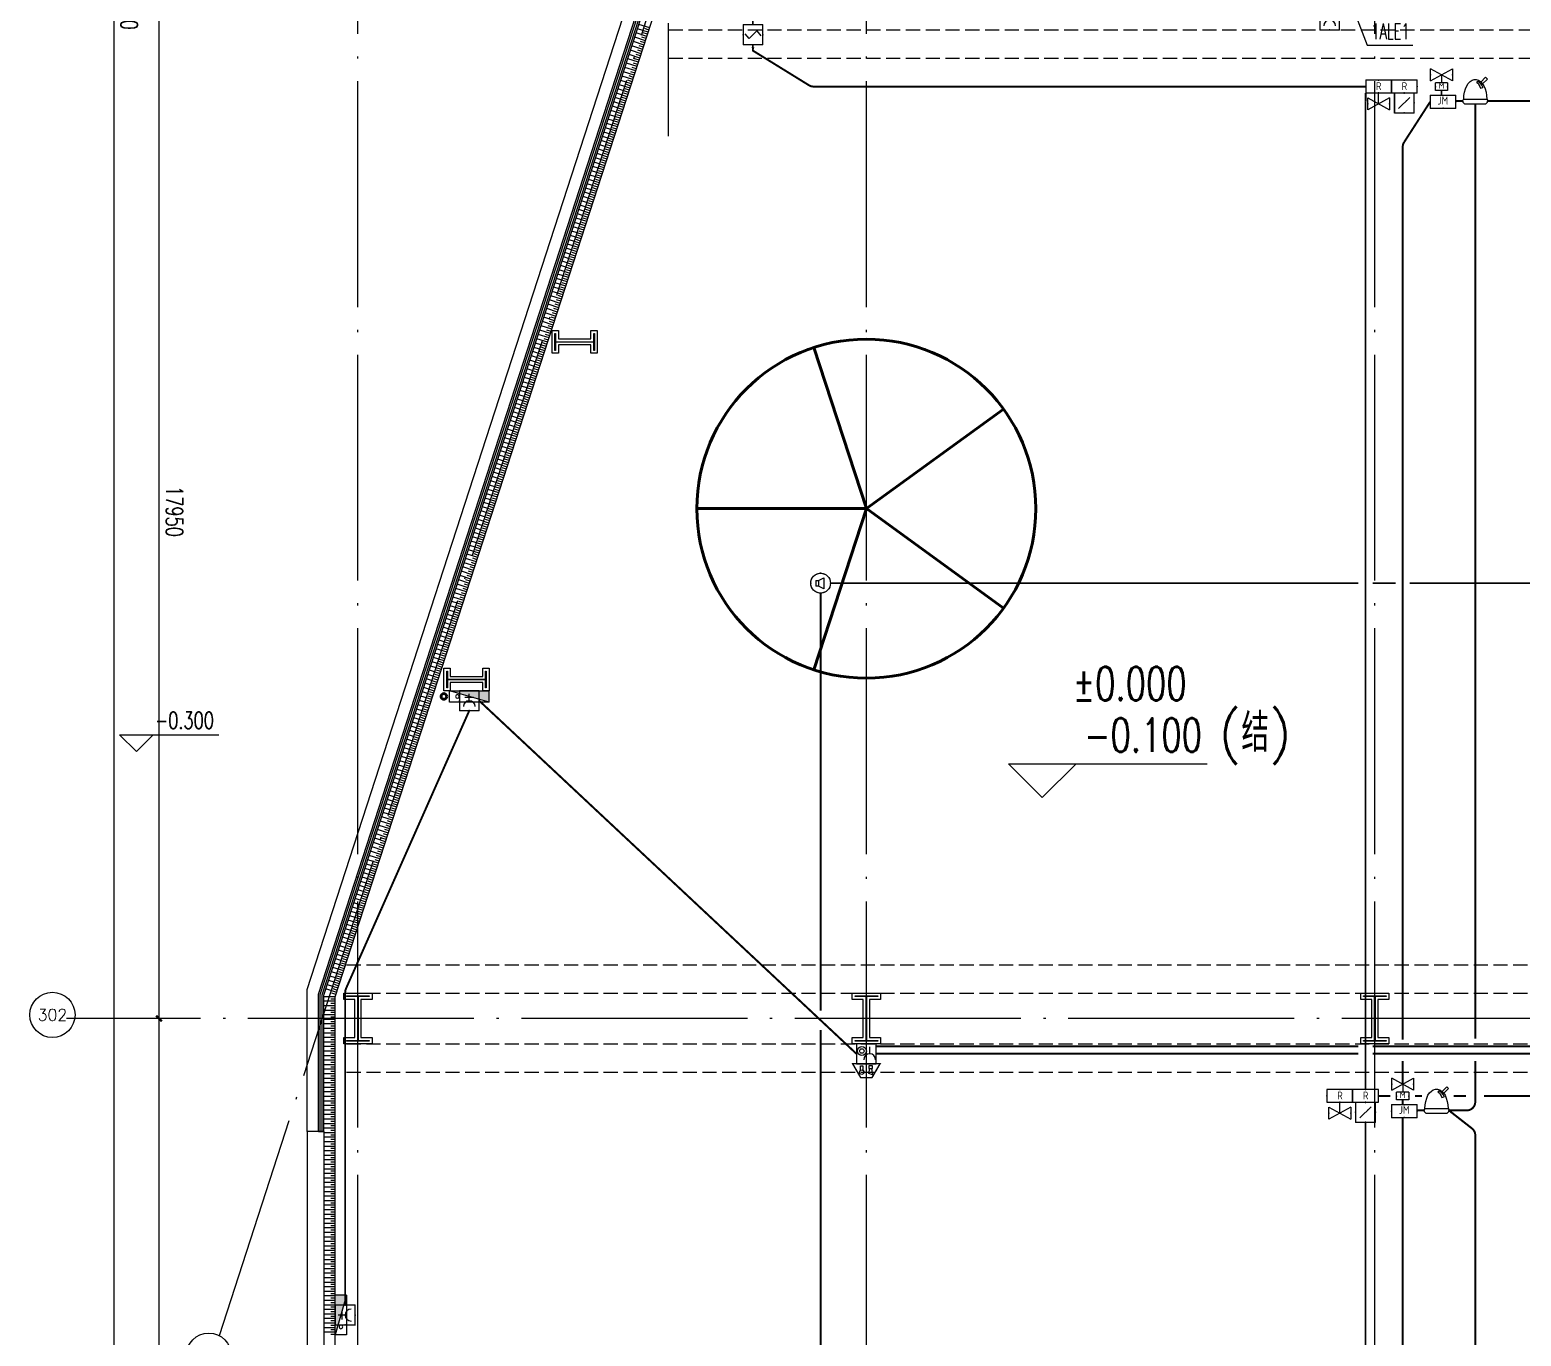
# Model space of a CAD drawing. Extents: x -1396510 to 1250330, y -1892470 to 1623980.
# Drawn here: x 629669 to 656066, y -1347547 to -1324424 of the extents above; entities that cross this region are included whole.
import ezdxf
from ezdxf.enums import TextEntityAlignment as Align

# ---------------------------------------------------------------- set-up
doc = ezdxf.new("R2010")
doc.units = 0
doc.header["$LTSCALE"] = 1000
doc.header["$MEASUREMENT"] = 0
doc.linetypes.add('DASH', pattern=[0.35, 0.25, -0.1])
doc.linetypes.add('DOTE', pattern=[2.42, 2, -0.2, 0.02, -0.2])
doc.layers.get('Defpoints').update_dxf_attribs({"color": 210})
for name, color, linetype in [('99平面图例外参$0$A-HATCH-2', 251, 'Continuous'), ('A-AXIS-D', 1, 'Continuous'), ('A-AXIS-DOTE', 14, 'DOTE'), ('A-HATCH-2', 251, 'Continuous'), ('A-LIN-V', 9, 'Continuous'), ('A-WINDOW', 140, 'Continuous'), ('AS-COLN', 6, 'Continuous'), ('AS-WALL', 40, 'Continuous'), ('DIM-箱柜', 3, 'Continuous'), ('EQUIP-动力', 3, 'Continuous'), ('EQUIP-广播', 3, 'Continuous'), ('EQUIP-消防', 3, 'Continuous'), ('SB_ZF消火栓', 10, 'Continuous'), ('SB_ZF消火栓M', 10, 'Continuous'), ('SP-KDLA消防', 2, 'Continuous'), ('WIRE-照明', 1, 'Continuous'), ('建-墙-幕', 4, 'Continuous'), ('建-标高', 3, 'Continuous')]:
    doc.layers.add(name, color=color, linetype=linetype)
doc.layers.add('A-云线2', color=3, linetype='Continuous', plot=False)
doc.layers.add('LG-ZF消防', color=1, linetype='Continuous', lineweight=60)
doc.styles.add('_TCH_AXIS', font='COMPLEX', dxfattribs={"bigfont": 'GBCBIG'})
doc.styles.add('_TEL_ATTDEF', font='GBENOR', dxfattribs={"width": 0.8, "height": 3, "bigfont": 'GBCBIG'})
doc.styles.add('_TEL_DIM', font='SIMPLEX', dxfattribs={"width": 0.8, "height": 3.5, "bigfont": 'HZTXT'})
doc.styles.add('A-DIM_T3', font='SIMPLEX', dxfattribs={"width": 0.705882, "bigfont": 'GBCBIG'})
doc.styles.add('A-STANDARD', font='SIMPLEX', dxfattribs={"bigfont": 'GBCBIG'})
doc.styles.get("Standard").update_dxf_attribs({"font": 'gbenor.shx', "bigfont": 'gbcbig.shx'})
doc.styles.add('TG_LINETYPE', font='SIMPLEX', dxfattribs={"width": 0.8, "height": 3, "bigfont": 'HZTXT'})
doc.linetypes.add('TG_B', pattern='A,1,-0.3,["B",TG_LINETYPE,S=0.1,R=0,X=-0.25,Y=-0.15],0', length=1.3)
doc.linetypes.add('TG_H', pattern='A,1,-0.3,["H",TG_LINETYPE,S=0.1,R=0,X=-0.25,Y=-0.15],0', length=1.3)
doc.linetypes.add('TG_TV', pattern='A,1,-0.6,["TV",TG_LINETYPE,S=0.1,R=0,X=-0.6,Y=-0.15],0', length=1.6)
doc.dimstyles.new('A-DIM&&100', dxfattribs={"dimtxt": 297.5, "dimasz": 100, "dimexe": 100, "dimexo": 100, "dimgap": 126.25, "dimtad": 1, "dimdec": 0, "dimzin": 0, "dimdsep": 46, "dimtxsty": 'A-DIM_T3', "dimblk": 'ARCHTICK', "dimcen": 0.09, "dimclrt": 7, "dimazin": 2, "dimtfac": 1, "dimtdec": 0, "dimtix": 1, "dimtmove": 2, "dimatfit": 3, "dimfxl": 0, "dimtolj": 1, "dimtzin": 0, "dimarcsym": 0})

# ---------------------------------------------------------------- blocks, each defined once
blk = doc.blocks.new('4324324')
at = {"layer": 'A-HATCH-2', "color": 8, "linetype": 'DASH'}
for p, q in [((-307354, 584370), (-128854, 584370)), ((-307354, 583870), (-128854, 583870)), ((-313054, 567820), (-128854, 567820)), ((-313054, 567320), (-128854, 567320)), ((-313054, 566420), (-128854, 566420)), ((-313054, 565920), (-128854, 565920))]:
    blk.add_line(p, q, dxfattribs=at)
blk = doc.blocks.new('w4324324')
at = {"layer": 'A-HATCH-2', "color": 0, "lineweight": 60}
for q in [(-1694760, 686605), (-1697614, 684532), (-1691907, 684532), (-1696524, 681178), (-1692997, 681178)]:
    blk.add_line((-1694760, 683605), q, dxfattribs=at)
blk.add_circle((-1694760, 683605), 3000, dxfattribs=at)
blk = doc.blocks.new('342343')
at = {"layer": 'A-LIN-V', "color": 8}
blk.add_blockref('w4324324', (1048710, 103556), dxfattribs=at)
blk = doc.blocks.new('w42343243')
at = {"layer": 'A-HATCH-2', "color": 8}
blk.add_lwpolyline([(-165104, 621070), (-164604, 621070), (-164604, 620958), (-164800, 620958), (-164800, 620282), (-164604, 620282), (-164604, 620170), (-165104, 620170), (-165104, 620282), (-164908, 620282), (-164908, 620958), (-165104, 620958)], close=True, dxfattribs=at)
at = {"layer": 'AS-COLN', "color": 3}
blk.add_lwpolyline([(-165054, 621020), (-164654, 621020), (-164654, 621008), (-164850, 621008), (-164850, 620232), (-164654, 620232), (-164654, 620220), (-165054, 620220), (-165054, 620232), (-164858, 620232), (-164858, 621008), (-165054, 621008)], close=True, dxfattribs=at)
blk = doc.blocks.new('nt66')
at = {"layer": 'A-HATCH-2', "color": 8}
blk.add_lwpolyline([(-195840, 766870), (-195440, 766870), (-195440, 766758), (-195586, 766758), (-195586, 766182), (-195440, 766182), (-195440, 766070), (-195840, 766070), (-195840, 766182), (-195694, 766182), (-195694, 766758), (-195840, 766758)], close=True, dxfattribs=at)
at = {"layer": 'AS-COLN'}
blk.add_lwpolyline([(-195790, 766820), (-195490, 766820), (-195490, 766808), (-195636, 766808), (-195636, 766132), (-195490, 766132), (-195490, 766120), (-195790, 766120), (-195790, 766132), (-195644, 766132), (-195644, 766808), (-195790, 766808)], close=True, dxfattribs=at)
blk = doc.blocks.new('42343')
at = {"rotation": 270}
for p in [(-1075488, 383206), (-1077402, 377230)]:
    blk.add_blockref('nt66', p, dxfattribs=at)
at = {"layer": 'A-WINDOW'}
for p in [(-148000, -53750), (-139000, -53750), (-130000, -53750)]:
    blk.add_blockref('w42343243', p, dxfattribs=at)
blk = doc.blocks.new('A$C5D961328')
at = {"layer": 'SB_ZF消火栓'}
blk.add_hatch(color=256, dxfattribs=at).paths.add_polyline_path([(0, 40), (700, 40), (700, 240)])
for p, q in [((700, 240), (0, 240)), ((0, 240), (0, 40)), ((700, 240), (0, 40)), ((0, 40), (700, 40)), ((700, 240), (700, 40))]:
    blk.add_line(p, q, dxfattribs=at)
at = {"layer": 'SB_ZF消火栓', "color": 1}
blk.add_circle((140, 140), 32.5, dxfattribs=at)
blk = doc.blocks.new('we42342343234')
at = {"layer": 'LG-ZF消防'}
blk.add_circle((-311332, 572570), 50, dxfattribs=at)
at = {"layer": 'SB_ZF消火栓M', "xscale": -1}
for p, rotation in [((-311232, 572710), 180), ((-313294, 561270), 270)]:
    blk.add_blockref('A$C5D961328', p, dxfattribs=dict(at, rotation=rotation))
blk = doc.blocks.new('_ArchTick')
at = {"color": 0, "linetype": 'ByBlock', "const_width": 0.4}
blk.add_lwpolyline([(-0.5, -0.5), (0.5, 0.5)], dxfattribs=at)
blk = doc.blocks.new('*D5824')
at = {"layer": 'A-AXIS-D', "color": 0, "lineweight": -2, "transparency": 16777216}
for p, q in [((-2835, -35900), (-3622, -35900)), ((-3522, -35900), (-3522, -53850)), ((-2835, -53850), (-3622, -53850))]:
    blk.add_line(p, q, dxfattribs=at)
at = {"layer": 'Defpoints', "color": 0, "transparency": 16777216}
for p in [(-2735, -35900), (-3522, -53850), (-2735, -53850)]:
    blk.add_point(p, dxfattribs=at)
at = {"layer": 'A-AXIS-D', "color": 0, "lineweight": -2, "transparency": 16777216, "xscale": 100, "yscale": 100, "zscale": 100}
for p, rotation in [((-3522, -35900), 90), ((-3522, -53850), 270)]:
    blk.add_blockref('_ArchTick', p, dxfattribs=dict(at, rotation=rotation))
at = {"layer": 'A-AXIS-D', "color": 7, "transparency": 16777216, "insert": (-3247, -44875), "char_height": 297.5, "attachment_point": 5, "rotation": 270, "style": 'A-DIM_T3'}
blk.add_mtext('\\A1;17950', dxfattribs=at)
blk = doc.blocks.new('*D5825')
at = {"layer": 'A-AXIS-D', "color": 0, "lineweight": -2, "transparency": 16777216}
for p, q in [((-2835, -53850), (-3622, -53850)), ((-3522, -53850), (-3522, -71800)), ((-2835, -71800), (-3622, -71800))]:
    blk.add_line(p, q, dxfattribs=at)
at = {"layer": 'Defpoints', "color": 0, "transparency": 16777216}
for p in [(-2735, -53850), (-3522, -71800), (-2735, -71800)]:
    blk.add_point(p, dxfattribs=at)
at = {"layer": 'A-AXIS-D', "color": 0, "lineweight": -2, "transparency": 16777216, "xscale": 100, "yscale": 100, "zscale": 100}
for p, rotation in [((-3522, -53850), 90), ((-3522, -71800), 270)]:
    blk.add_blockref('_ArchTick', p, dxfattribs=dict(at, rotation=rotation))
at = {"layer": 'A-AXIS-D', "color": 7, "transparency": 16777216, "insert": (-3247, -62825), "char_height": 297.5, "attachment_point": 5, "rotation": 270, "style": 'A-DIM_T3'}
blk.add_mtext('\\A1;17950', dxfattribs=at)
blk = doc.blocks.new('*D5831')
at = {"layer": 'A-AXIS-D', "color": 0, "lineweight": -2, "transparency": 16777216}
for p, q in [((-2935, 700), (-4422, 700)), ((-4322, 700), (-4322, -72500)), ((-2935, -72500), (-4422, -72500))]:
    blk.add_line(p, q, dxfattribs=at)
at = {"layer": 'Defpoints', "color": 0, "transparency": 16777216}
for p in [(-2835, 700), (-4322, -72500), (-2835, -72500)]:
    blk.add_point(p, dxfattribs=at)
at = {"layer": 'A-AXIS-D', "color": 0, "lineweight": -2, "transparency": 16777216, "xscale": 100, "yscale": 100, "zscale": 100}
for p, rotation in [((-4322, 700), 90), ((-4322, -72500), 270)]:
    blk.add_blockref('_ArchTick', p, dxfattribs=dict(at, rotation=rotation))
at = {"layer": 'A-AXIS-D', "color": 7, "transparency": 16777216, "insert": (-4047, -35900), "char_height": 297.5, "attachment_point": 5, "rotation": 270, "style": 'A-DIM_T3'}
blk.add_mtext('\\A1;73200', dxfattribs=at)
blk = doc.blocks.new('99平面图例外参$0$$LinePat$填挖边坡')
at = {"color": 0}
for p, q in [((0, 0), (0, -1500)), ((300, 0), (300, -600))]:
    blk.add_line(p, q, dxfattribs=at)
at = {"layer": 'Defpoints', "color": 0}
blk.add_point((600, 0), dxfattribs=at)
blk = doc.blocks.new('$equip$00002762')
for p, q in [((-0.5, 0), (-0.809, 0)), ((-0.5, 0.5), (-0.5, -0.5)), ((0.5, 0.5), (-0.5, 0.5)), ((-0.2, 0.2), (0.05, 0.4)), ((0, 0), (-0.2, 0.2)), ((0, 0), (0.2, -0.2)), ((0.5, -0.5), (0.5, 0.5)), ((0.809, 0), (0.5, 0)), ((-0.5, -0.5), (0.5, -0.5)), ((0.2, -0.2), (-0.05, -0.4))]:
    blk.add_line(p, q)
at = {"color": 0, "linetype": 'Continuous'}
for p, q in [((0.809, 0), (0.638, 0.041)), ((0.638, -0.039), (0.809, 0))]:
    blk.add_line(p, q, dxfattribs=at)
at = {"const_width": 0.0571}
for points in [[(-0.809, 0), (-0.5, 0)], [(-0.5, 0.5), (0.5, 0.5), (0.5, -0.5), (-0.5, -0.5), (-0.5, 0.5), (0.5, 0.5)], [(0.5, 0), (0.654, 0)]]:
    blk.add_lwpolyline(points, dxfattribs=at)
for p in [(-0.809, 0), (0, 0.5), (0.809, 0), (0, -0.5)]:
    blk.add_point(p)
blk.add_solid([(0.809, 0), (0.638, 0.041), (0.638, -0.039)])
at = {"color": 7, "flags": 1}
for tag, height, p in [('A', 0.00002, (0, 0)), ('B', 0.4, (0.755, -0.254))]:
    blk.add_attdef(tag, text='', height=height, dxfattribs=at).set_placement(p, align=Align.MIDDLE_CENTER)
blk = doc.blocks.new('$equip$00002656')
for p, q in [((-0.5, 1), (-0.5, 0)), ((0.5, 1), (-0.5, 1)), ((0.5, 0), (0.5, 1)), ((-0.5, 0), (0.5, 0)), ((-0.219, 0.331), (0.222, 0.331)), ((0, 0.5), (0, 0.15))]:
    blk.add_line(p, q)
at = {"const_width": 0.0571}
blk.add_lwpolyline([(-0.5, 1), (0.5, 1), (0.5, 0), (-0.5, 0), (-0.5, 1), (0.5, 1)], dxfattribs=at)
blk.add_arc((0, 0.8), 0.3, 180, 0)
for p in [(0, 1), (-0.5, 0.5), (0, 0), (0.5, 0.5)]:
    blk.add_point(p)
at = {"color": 7, "flags": 1}
for tag, height, p in [('A', 0.00002, (0, 0)), ('B', 0.4, (0.762, 0.292))]:
    blk.add_attdef(tag, text='', height=height, dxfattribs=at).set_placement(p, align=Align.MIDDLE_CENTER)
blk = doc.blocks.new('$equip$00002341')
for p, q in [((-0.241, 0.136), (-0.241, -0.144)), ((-0.241, 0.136), (-0.101, 0.136)), ((-0.101, 0.136), (0.167, 0.277)), ((-0.101, 0.136), (-0.101, -0.144)), ((0.167, 0.277), (0.167, -0.295)), ((-0.101, -0.144), (-0.241, -0.144)), ((0.167, -0.295), (-0.101, -0.144))]:
    blk.add_line(p, q)
at = {"const_width": 0.0571}
blk.add_lwpolyline([(-0.5, 0, -1), (0.5, 0, -1), (-0.5, 0, -1.463176)], format="xyb", dxfattribs=at)
blk.add_circle((0, 0), 0.5)
for p in [(-0.5, 0), (0, 0.5), (0.5, 0), (0, -0.5)]:
    blk.add_point(p)
at = {"color": 7, "style": '_TEL_DIM', "flags": 1}
blk.add_attdef('A', text='', height=0.00002, dxfattribs=at).set_placement((0, 0), align=Align.MIDDLE_CENTER)
blk = doc.blocks.new('$equip$00002655')
for p, q in [((-0.5, 1), (-0.5, 0)), ((0.5, 1), (-0.5, 1)), ((0.5, 0), (0.5, 1)), ((-0.5, 0), (0.5, 0)), ((-0.169, 0.5), (-0.169, 0.15))]:
    blk.add_line(p, q)
at = {"const_width": 0.0571}
blk.add_lwpolyline([(-0.5, 1), (0.5, 1), (0.5, 0), (-0.5, 0), (-0.5, 1), (0.5, 1)], dxfattribs=at)
for radius in [0.226, 0.113]:
    blk.add_circle((0.227, 0.36), radius)
blk.add_arc((-0.169, 0.8), 0.3, 180, 0)
for p in [(0, 1), (-0.5, 0.5), (0, 0), (0.5, 0.5)]:
    blk.add_point(p)
at = {"color": 7, "flags": 1}
for tag, height, p in [('A', 0.00002, (0, 0)), ('B', 0.4, (0.762, 0.292))]:
    blk.add_attdef(tag, text='', height=height, dxfattribs=at).set_placement(p, align=Align.MIDDLE_CENTER)
blk = doc.blocks.new('$equip$00002679')
for p, q in [((-0.3, 0.699), (-0.703, 0)), ((-0.703, 0), (0.703, 0)), ((-0.264, 0.249), (-0.304, 0.569)), ((-0.304, 0.569), (-0.128, 0.489)), ((-0.304, 0.249), (-0.304, 0.113)), ((-0.128, 0.249), (-0.304, 0.249)), ((-0.304, 0.113), (-0.128, 0.113)), ((0.3, 0.699), (-0.3, 0.699)), ((0.3, 0.699), (-0.3, 0.699)), ((-0.128, 0.489), (-0.168, 0.249)), ((-0.128, 0.113), (-0.128, 0.249)), ((0, 0.699), (0, 0)), ((0.174, 0.11), (0.174, 0.338)), ((0.294, 0.11), (0.174, 0.11)), ((0.294, 0.338), (0.294, 0.11)), ((0.703, 0), (0.3, 0.699))]:
    blk.add_line(p, q)
at = {"const_width": 0.0571}
for points in [[(-0.299, 0.699), (0.301, 0.699), (0.703, 0), (-0.702, 0), (-0.299, 0.699), (0.301, 0.699)], [(-0.3, 0.699), (0.3, 0.699), (0.703, 0), (-0.703, 0), (-0.3, 0.699), (0.3, 0.699)]]:
    blk.add_lwpolyline(points, dxfattribs=at)
blk.add_circle((0.234, 0.43), 0.111)
for p in [(-0.501, 0.349), (0, 0.699), (0, 0), (0.502, 0.349)]:
    blk.add_point(p)
at = {"color": 7, "flags": 1}
for tag, height, p in [('A', 0.00002, (0, 0)), ('B', 0.4, (0.961, 0.299))]:
    blk.add_attdef(tag, text='', height=height, dxfattribs=at).set_placement(p, align=Align.MIDDLE_CENTER)
blk = doc.blocks.new('$equip$00002773')
for p, q in [((0.65, 0.65), (-0.65, 0.65)), ((-0.65, 0.65), (-0.65, 0)), ((-0.65, 0), (0.65, 0)), ((0.65, 0), (0.65, 0.65))]:
    blk.add_line(p, q)
at = {"const_width": 0.04}
blk.add_lwpolyline([(-0.65, 0.65), (-0.65, 0), (0.65, 0), (0.65, 0.65), (-0.65, 0.65), (-0.65, 0)], dxfattribs=at)
for p in [(-0.65, 0.325), (0, 0.65), (0, 0), (0.65, 0.325)]:
    blk.add_point(p)
at = {"color": 7}
blk.add_attdef('$TEXT$', text='', height=0.4, dxfattribs=at).set_placement((0.006, 0.343), align=Align.MIDDLE_CENTER)
at = {"color": 7, "flags": 1}
for tag, p in [('A', (0, 0)), ('B', (0.905, 0.246))]:
    blk.add_attdef(tag, text='', height=0.4, dxfattribs=at).set_placement(p, align=Align.MIDDLE_CENTER)
blk = doc.blocks.new('$equip$00003146')
for p, q in [((-0.31, 0), (0.31, 0)), ((-0.31, -0.38), (-0.31, 0)), ((0.31, 0), (0.31, -0.38)), ((0.55, -0.49), (-0.55, -1.09)), ((-0.55, -0.49), (0.55, -1.09)), ((-0.55, -1.09), (-0.55, -0.49)), ((-0.31, -0.38), (0.31, -0.38)), ((0, -0.79), (0, -0.38)), ((0.55, -0.49), (0.55, -1.09))]:
    blk.add_line(p, q)
for p in [(0, 0), (-0.31, -0.19), (0.31, -0.19), (-0.55, -0.79), (0, -0.79), (0.55, -0.79)]:
    blk.add_point(p)
at = {"color": 7, "style": '_TEL_DIM'}
blk.add_attdef('$TEXT$', text='', height=0.3, dxfattribs=at).set_placement((0, -0.19), align=Align.MIDDLE_CENTER)
at = {"color": 7, "style": '_TEL_DIM', "flags": 1}
for tag in ['A', 'REMARK']:
    blk.add_attdef(tag, text='', height=0.00002, dxfattribs=at).set_placement((0, 0), align=Align.MIDDLE_CENTER)
blk = doc.blocks.new('A$C7E452847')
at = {"layer": 'SP-KDLA消防', "color": 0}
for p, q in [((-257, 0), (-300, -46)), ((-257, 0), (257, 0)), ((-300, -71), (-300, -46)), ((-300, -71), (-300, -95)), ((-280, -116), (-300, -95)), ((-280, -116), (280, -116)), ((-280, -116), (-276, -203)), ((-276, -203), (-261, -288)), ((-261, -288), (-238, -366)), ((238, -366), (261, -288)), ((257, 0), (300, -46)), ((261, -288), (276, -203)), ((276, -203), (280, -116)), ((280, -116), (300, -95)), ((300, -46), (300, -71)), ((300, -95), (300, -71)), ((-238, -366), (-207, -436)), ((-207, -436), (-169, -495)), ((-169, -495), (-125, -541)), ((-125, -541), (-77, -573)), ((-77, -573), (-26, -589)), ((-26, -589), (26, -589)), ((26, -589), (77, -573)), ((41, -515), (67, -493)), ((41, -515), (60, -550)), ((60, -550), (96, -526)), ((67, -493), (90, -463)), ((77, -573), (125, -541)), ((90, -463), (111, -425)), ((96, -526), (130, -491)), ((111, -425), (128, -381)), ((125, -541), (169, -495)), ((128, -381), (182, -396)), ((130, -491), (158, -448)), ((250, -646), (136, -532)), ((158, -448), (182, -396)), ((169, -495), (207, -436)), ((176, -486), (293, -603)), ((207, -436), (238, -366)), ((293, -603), (250, -646))]:
    blk.add_line(p, q, dxfattribs=at)
blk = doc.blocks.new('$equip$00002760')
for p, q in [((0.5, 0.5), (-0.5, 0.5)), ((-0.5, 0.5), (-0.5, -0.5)), ((-0.283, -0.283), (0.283, 0.283)), ((0.5, -0.5), (0.5, 0.5)), ((-0.5, -0.5), (0.5, -0.5))]:
    blk.add_line(p, q)
at = {"const_width": 0.0571}
blk.add_lwpolyline([(-0.5, 0.5), (0.5, 0.5), (0.5, -0.5), (-0.5, -0.5), (-0.5, 0.5), (0.5, 0.5)], dxfattribs=at)
for p in [(-0.5, 0), (0, 0.5), (0.5, 0), (0, -0.5)]:
    blk.add_point(p)
blk.add_solid([(0.283, 0.283), (0.075, 0.124), (0.124, 0.075)])
at = {"color": 7, "flags": 1}
for tag, height, p in [('A', 0.00002, (0, 0)), ('B', 0.4, (0.755, -0.254))]:
    blk.add_attdef(tag, text='', height=height, dxfattribs=at).set_placement(p, align=Align.MIDDLE_CENTER)
blk = doc.blocks.new('$equip$00002794')
for p, q in [((0, -0.552), (0, 0)), ((0, 0), (0.229, 0)), ((-0.55, -0.852), (-0.55, -0.252)), ((-0.55, -0.252), (0.55, -0.852)), ((0.55, -0.252), (-0.55, -0.852)), ((0.55, -0.252), (0.55, -0.852))]:
    blk.add_line(p, q)
for p in [(-0.55, -0.552), (0, -0.552), (0.55, -0.552)]:
    blk.add_point(p)
at = {"color": 7, "flags": 1}
for tag, height, p in [('A', 0.00002, (0, 0)), ('B', 0.4, (0.805, -0.606))]:
    blk.add_attdef(tag, text='', height=height, dxfattribs=at).set_placement(p, align=Align.MIDDLE_CENTER)
blk = doc.blocks.new('世赫3#厂房一层0821')
at = {"layer": 'A-AXIS-D'}
for centre in [(-5406.7, -53785.7), (-2639.2, -59818.4)]:
    blk.add_circle(centre, 400, dxfattribs=at)
at = {"layer": 'A-AXIS-DOTE', "color": 8, "ltscale": 2}
for p, q in [((0, -79980), (0, 6235)), ((9000, -79980), (9000, 5504)), ((18000, -79980), (18000, 5504)), ((190814.2, -53850), (-5155.8, -53850))]:
    blk.add_line(p, q, dxfattribs=at)
at = {"layer": 'A-AXIS-DOTE', "color": 8}
blk.add_line((5500, -38230.1), (5500, -34440.1), dxfattribs=at)
at = {"layer": 'A-AXIS-DOTE', "color": 8, "ltscale": 2}
blk.add_lwpolyline([(-2450.9, -59462.8), (19193, 7244.4)], dxfattribs=at)
at = {"layer": 'A-LIN-V'}
for p, q in [((-400, -53465.8), (13400.4, -10932.7)), ((-400, -72000.1), (-400, -53465.8))]:
    blk.add_line(p, q, dxfattribs=at)
blk.add_lwpolyline([(-900, -55850), (-900, -53336.7), (12923.4, -10777.9), (13195.4, -10866.3)], dxfattribs=at)
at = {"layer": 'AS-WALL'}
for p, q in [((-900, -55850), (-900, -72500.1)), ((-600, -55850), (-900, -55850)), ((-600, -55850), (-600, -72200.1))]:
    blk.add_line(p, q, dxfattribs=at)
at = {"layer": '建-墙-幕'}
for p, q in [((-700, -53418.4), (4989.1, -35884.6)), ((-666.7, -53423.6), (5020.8, -35894.9)), ((-633.3, -53428.9), (5052.5, -35905.1)), ((-600, -53434.2), (5084.2, -35915.4)), ((-700, -55850), (-700, -53418.4)), ((-666.7, -55850), (-666.7, -53423.6)), ((-633.3, -55850), (-633.3, -53428.9)), ((-600, -55850), (-600, -53434.2)), ((-700, -55850), (-600, -55850))]:
    blk.add_line(p, q, dxfattribs=at)
at = {"layer": '建-标高', "color": 8}
for p, q in [((-3921.4, -49126.9), (-4221.4, -48826.9)), ((-4221.4, -48826.9), (-2461.4, -48826.9)), ((-3921.4, -49126.9), (-3621.4, -48826.9)), ((12113.6, -49940), (11513.6, -49340)), ((11513.6, -49340), (15033.6, -49340)), ((12113.6, -49940), (12713.6, -49340))]:
    blk.add_line(p, q, dxfattribs=at)
at = {"layer": '99平面图例外参$0$A-HATCH-2', "color": 203, "yscale": 0.1333333333333333, "zscale": 0.1333333333333333}
for p, xscale, rotation in [((5115.2, -36467.8), 0.1335601097542633, 252.0237134181383), ((5139.9, -36391.6), 0.1335601097542633, 252.0237134181383), ((5164.7, -36315.4), 0.1335601097542633, 252.0237134181383), ((5041, -36696.5), 0.1335601097542633, 252.0237134181383), ((5065.7, -36620.3), 0.1335601097542633, 252.0237134181383), ((5090.5, -36544.1), 0.1335601097542633, 252.0237134181383), ((4942.1, -37001.4), 0.1335601097542633, 252.0237134181383), ((4966.8, -36925.2), 0.1335601097542633, 252.0237134181383), ((4991.5, -36848.9), 0.1335601097542633, 252.0237134181383), ((5016.3, -36772.7), 0.1335601097542633, 252.0237134181383), ((4867.9, -37230.1), 0.1335601097542633, 252.0237134181383), ((4892.6, -37153.8), 0.1335601097542633, 252.0237134181383), ((4917.4, -37077.6), 0.1335601097542633, 252.0237134181383), ((4769, -37535), 0.1335601097542633, 252.0237134181383), ((4793.7, -37458.7), 0.1335601097542633, 252.0237134181383), ((4818.4, -37382.5), 0.1335601097542633, 252.0237134181383), ((4843.2, -37306.3), 0.1335601097542633, 252.0237134181383), ((4694.8, -37763.6), 0.1335601097542633, 252.0237134181383), ((4719.5, -37687.4), 0.1335601097542633, 252.0237134181383), ((4744.2, -37611.2), 0.1335601097542633, 252.0237134181383), ((4595.8, -38068.5), 0.1335601097542633, 252.0237134181383), ((4620.6, -37992.3), 0.1335601097542633, 252.0237134181383), ((4645.3, -37916.1), 0.1335601097542633, 252.0237134181383), ((4670, -37839.9), 0.1335601097542633, 252.0237134181383), ((4521.6, -38297.2), 0.1335601097542633, 252.0237134181383), ((4546.4, -38221), 0.1335601097542633, 252.0237134181383), ((4571.1, -38144.8), 0.1335601097542633, 252.0237134181383), ((4447.4, -38525.9), 0.1335601097542633, 252.0237134181383), ((4472.2, -38449.7), 0.1335601097542633, 252.0237134181383), ((4496.9, -38373.4), 0.1335601097542633, 252.0237134181383), ((4348.5, -38830.8), 0.1335601097542633, 252.0237134181383), ((4373.2, -38754.6), 0.1335601097542633, 252.0237134181383), ((4398, -38678.3), 0.1335601097542633, 252.0237134181383), ((4422.7, -38602.1), 0.1335601097542633, 252.0237134181383), ((4274.3, -39059.4), 0.1335601097542633, 252.0237134181383), ((4299.1, -38983.2), 0.1335601097542633, 252.0237134181383), ((4323.8, -38907), 0.1335601097542633, 252.0237134181383), ((4175.4, -39364.3), 0.1335601097542633, 252.0237134181383), ((4200.1, -39288.1), 0.1335601097542633, 252.0237134181383), ((4224.9, -39211.9), 0.1335601097542633, 252.0237134181383), ((4249.6, -39135.7), 0.1335601097542633, 252.0237134181383), ((4101.2, -39593), 0.1335601097542633, 252.0237134181383), ((4125.9, -39516.8), 0.1335601097542633, 252.0237134181383), ((4150.7, -39440.6), 0.1335601097542633, 252.0237134181383), ((4002.3, -39897.9), 0.1335601097542633, 252.0237134181383), ((4027, -39821.7), 0.1335601097542633, 252.0237134181383), ((4051.7, -39745.5), 0.1335601097542633, 252.0237134181383), ((4076.5, -39669.2), 0.1335601097542633, 252.0237134181383), ((3928.1, -40126.6), 0.1335601097542633, 252.0237134181383), ((3952.8, -40050.4), 0.1335601097542633, 252.0237134181383), ((3977.5, -39974.1), 0.1335601097542633, 252.0237134181383), ((3829.1, -40431.5), 0.1335601097542633, 252.0237134181383), ((3853.9, -40355.3), 0.1335601097542633, 252.0237134181383), ((3878.6, -40279), 0.1335601097542633, 252.0237134181383), ((3903.3, -40202.8), 0.1335601097542633, 252.0237134181383), ((3755, -40660.2), 0.1335601097542633, 252.0237134181383), ((3779.7, -40583.9), 0.1335601097542633, 252.0237134181383), ((3804.4, -40507.7), 0.1335601097542633, 252.0237134181383), ((3656, -40965.1), 0.1335601097542633, 252.0237134181383), ((3680.8, -40888.8), 0.1335601097542633, 252.0237134181383), ((3705.5, -40812.6), 0.1335601097542633, 252.0237134181383), ((3730.2, -40736.4), 0.1335601097542633, 252.0237134181383), ((3581.8, -41193.7), 0.1335601097542633, 252.0237134181383), ((3606.6, -41117.5), 0.1335601097542633, 252.0237134181383), ((3631.3, -41041.3), 0.1335601097542633, 252.0237134181383), ((3482.9, -41498.6), 0.1335601097542633, 252.0237134181383), ((3507.6, -41422.4), 0.1335601097542633, 252.0237134181383), ((3532.4, -41346.2), 0.1335601097542633, 252.0237134181383), ((3557.1, -41270), 0.1335601097542633, 252.0237134181383), ((3408.7, -41727.3), 0.1335601097542633, 252.0237134181383), ((3433.4, -41651.1), 0.1335601097542633, 252.0237134181383), ((3458.2, -41574.8), 0.1335601097542633, 252.0237134181383), ((3309.8, -42032.2), 0.1335601097542633, 252.0237134181383), ((3334.5, -41956), 0.1335601097542633, 252.0237134181383), ((3359.2, -41879.7), 0.1335601097542633, 252.0237134181383), ((3384, -41803.5), 0.1335601097542633, 252.0237134181383), ((3235.6, -42260.9), 0.1335601097542633, 252.0237134181383), ((3260.3, -42184.6), 0.1335601097542633, 252.0237134181383), ((3285, -42108.4), 0.1335601097542633, 252.0237134181383), ((3161.4, -42489.5), 0.1335601097542633, 252.0237134181383), ((3186.1, -42413.3), 0.1335601097542633, 252.0237134181383), ((3210.9, -42337.1), 0.1335601097542633, 252.0237134181383), ((3062.5, -42794.4), 0.1335601097542633, 252.0237134181383), ((3087.2, -42718.2), 0.1335601097542633, 252.0237134181383), ((3111.9, -42642), 0.1335601097542633, 252.0237134181383), ((3136.7, -42565.8), 0.1335601097542633, 252.0237134181383), ((2988.3, -43023.1), 0.1335601097542633, 252.0237134181383), ((3013, -42946.9), 0.1335601097542633, 252.0237134181383), ((3037.7, -42870.7), 0.1335601097542633, 252.0237134181383), ((2889.3, -43328), 0.1335601097542633, 252.0237134181383), ((2914.1, -43251.8), 0.1335601097542633, 252.0237134181383), ((2938.8, -43175.6), 0.1335601097542633, 252.0237134181383), ((2963.5, -43099.3), 0.1335601097542633, 252.0237134181383), ((2815.1, -43556.7), 0.1335601097542633, 252.0237134181383), ((2839.9, -43480.5), 0.1335601097542633, 252.0237134181383), ((2864.6, -43404.2), 0.1335601097542633, 252.0237134181383), ((2716.2, -43861.6), 0.1335601097542633, 252.0237134181383), ((2740.9, -43785.3), 0.1335601097542633, 252.0237134181383), ((2765.7, -43709.1), 0.1335601097542633, 252.0237134181383), ((2790.4, -43632.9), 0.1335601097542633, 252.0237134181383), ((2642, -44090.2), 0.1335601097542633, 252.0237134181383), ((2666.8, -44014), 0.1335601097542633, 252.0237134181383), ((2691.5, -43937.8), 0.1335601097542633, 252.0237134181383), ((2543.1, -44395.1), 0.1335601097542633, 252.0237134181383), ((2567.8, -44318.9), 0.1335601097542633, 252.0237134181383), ((2592.6, -44242.7), 0.1335601097542633, 252.0237134181383), ((2617.3, -44166.5), 0.1335601097542633, 252.0237134181383), ((2468.9, -44623.8), 0.1335601097542633, 252.0237134181383), ((2493.6, -44547.6), 0.1335601097542633, 252.0237134181383), ((2518.4, -44471.4), 0.1335601097542633, 252.0237134181383), ((2370, -44928.7), 0.1335601097542633, 252.0237134181383), ((2394.7, -44852.5), 0.1335601097542633, 252.0237134181383), ((2419.4, -44776.3), 0.1335601097542633, 252.0237134181383), ((2444.2, -44700), 0.1335601097542633, 252.0237134181383), ((2295.8, -45157.4), 0.1335601097542633, 252.0237134181383), ((2320.5, -45081.2), 0.1335601097542633, 252.0237134181383), ((2345.2, -45004.9), 0.1335601097542633, 252.0237134181383), ((2196.8, -45462.3), 0.1335601097542633, 252.0237134181383), ((2221.6, -45386.1), 0.1335601097542633, 252.0237134181383), ((2246.3, -45309.8), 0.1335601097542633, 252.0237134181383), ((2271, -45233.6), 0.1335601097542633, 252.0237134181383), ((2122.6, -45691), 0.1335601097542633, 252.0237134181383), ((2147.4, -45614.7), 0.1335601097542633, 252.0237134181383), ((2172.1, -45538.5), 0.1335601097542633, 252.0237134181383), ((2048.5, -45919.6), 0.1335601097542633, 252.0237134181383), ((2073.2, -45843.4), 0.1335601097542633, 252.0237134181383), ((2097.9, -45767.2), 0.1335601097542633, 252.0237134181383), ((1949.5, -46224.5), 0.1335601097542633, 252.0237134181383), ((1974.3, -46148.3), 0.1335601097542633, 252.0237134181383), ((1999, -46072.1), 0.1335601097542633, 252.0237134181383), ((2023.7, -45995.8), 0.1335601097542633, 252.0237134181383), ((1875.3, -46453.2), 0.1335601097542633, 252.0237134181383), ((1900.1, -46377), 0.1335601097542633, 252.0237134181383), ((1924.8, -46300.7), 0.1335601097542633, 252.0237134181383), ((1776.4, -46758.1), 0.1335601097542633, 252.0237134181383), ((1801.1, -46681.9), 0.1335601097542633, 252.0237134181383), ((1825.9, -46605.6), 0.1335601097542633, 252.0237134181383), ((1850.6, -46529.4), 0.1335601097542633, 252.0237134181383), ((1702.2, -46986.8), 0.1335601097542633, 252.0237134181383), ((1726.9, -46910.5), 0.1335601097542633, 252.0237134181383), ((1751.7, -46834.3), 0.1335601097542633, 252.0237134181383), ((1603.3, -47291.7), 0.1335601097542633, 252.0237134181383), ((1628, -47215.4), 0.1335601097542633, 252.0237134181383), ((1652.7, -47139.2), 0.1335601097542633, 252.0237134181383), ((1677.5, -47063), 0.1335601097542633, 252.0237134181383), ((1529.1, -47520.3), 0.1335601097542633, 252.0237134181383), ((1553.8, -47444.1), 0.1335601097542633, 252.0237134181383), ((1578.5, -47367.9), 0.1335601097542633, 252.0237134181383), ((1430.2, -47825.2), 0.1335601097542633, 252.0237134181383), ((1454.9, -47749), 0.1335601097542633, 252.0237134181383), ((1479.6, -47672.8), 0.1335601097542633, 252.0237134181383), ((1504.4, -47596.6), 0.1335601097542633, 252.0237134181383), ((1356, -48053.9), 0.1335601097542633, 252.0237134181383), ((1380.7, -47977.7), 0.1335601097542633, 252.0237134181383), ((1405.4, -47901.5), 0.1335601097542633, 252.0237134181383), ((1257, -48358.8), 0.1335601097542633, 252.0237134181383), ((1281.8, -48282.6), 0.1335601097542633, 252.0237134181383), ((1306.5, -48206.3), 0.1335601097542633, 252.0237134181383), ((1331.2, -48130.1), 0.1335601097542633, 252.0237134181383), ((1182.8, -48587.5), 0.1335601097542633, 252.0237134181383), ((1207.6, -48511.2), 0.1335601097542633, 252.0237134181383), ((1232.3, -48435), 0.1335601097542633, 252.0237134181383), ((1083.9, -48892.4), 0.1335601097542633, 252.0237134181383), ((1108.6, -48816.1), 0.1335601097542633, 252.0237134181383), ((1133.4, -48739.9), 0.1335601097542633, 252.0237134181383), ((1158.1, -48663.7), 0.1335601097542633, 252.0237134181383), ((1009.7, -49121), 0.1335601097542633, 252.0237134181383), ((1034.4, -49044.8), 0.1335601097542633, 252.0237134181383), ((1059.2, -48968.6), 0.1335601097542633, 252.0237134181383), ((935.5, -49349.7), 0.1335601097542633, 252.0237134181383), ((960.3, -49273.5), 0.1335601097542633, 252.0237134181383), ((985, -49197.3), 0.1335601097542633, 252.0237134181383), ((836.6, -49654.6), 0.1335601097542633, 252.0237134181383), ((861.3, -49578.4), 0.1335601097542633, 252.0237134181383), ((886.1, -49502.2), 0.1335601097542633, 252.0237134181383), ((910.8, -49425.9), 0.1335601097542633, 252.0237134181383), ((762.4, -49883.3), 0.1335601097542633, 252.0237134181383), ((787.1, -49807.1), 0.1335601097542633, 252.0237134181383), ((811.9, -49730.8), 0.1335601097542633, 252.0237134181383), ((663.5, -50188.2), 0.1335601097542633, 252.0237134181383), ((688.2, -50112), 0.1335601097542633, 252.0237134181383), ((712.9, -50035.7), 0.1335601097542633, 252.0237134181383), ((737.7, -49959.5), 0.1335601097542633, 252.0237134181383), ((589.3, -50416.9), 0.1335601097542633, 252.0237134181383), ((614, -50340.6), 0.1335601097542633, 252.0237134181383), ((638.7, -50264.4), 0.1335601097542633, 252.0237134181383), ((490.3, -50721.7), 0.1335601097542633, 252.0237134181383), ((515.1, -50645.5), 0.1335601097542633, 252.0237134181383), ((539.8, -50569.3), 0.1335601097542633, 252.0237134181383), ((564.5, -50493.1), 0.1335601097542633, 252.0237134181383), ((416.2, -50950.4), 0.1335601097542633, 252.0237134181383), ((440.9, -50874.2), 0.1335601097542633, 252.0237134181383), ((465.6, -50798), 0.1335601097542633, 252.0237134181383), ((317.2, -51255.3), 0.1335601097542633, 252.0237134181383), ((342, -51179.1), 0.1335601097542633, 252.0237134181383), ((366.7, -51102.9), 0.1335601097542633, 252.0237134181383), ((391.4, -51026.6), 0.1335601097542633, 252.0237134181383), ((243, -51484), 0.1335601097542633, 252.0237134181383), ((267.8, -51407.8), 0.1335601097542633, 252.0237134181383), ((292.5, -51331.5), 0.1335601097542633, 252.0237134181383), ((144.1, -51788.9), 0.1335601097542633, 252.0237134181383), ((168.8, -51712.7), 0.1335601097542633, 252.0237134181383), ((193.6, -51636.4), 0.1335601097542633, 252.0237134181383), ((218.3, -51560.2), 0.1335601097542633, 252.0237134181383), ((69.9, -52017.6), 0.1335601097542633, 252.0237134181383), ((94.6, -51941.3), 0.1335601097542633, 252.0237134181383), ((119.4, -51865.1), 0.1335601097542633, 252.0237134181383), ((-29, -52322.5), 0.1335601097542633, 252.0237134181383), ((-4.3, -52246.2), 0.1335601097542633, 252.0237134181383), ((20.4, -52170), 0.1335601097542633, 252.0237134181383), ((45.2, -52093.8), 0.1335601097542633, 252.0237134181383), ((-103.2, -52551.1), 0.1335601097542633, 252.0237134181383), ((-78.5, -52474.9), 0.1335601097542633, 252.0237134181383), ((-53.8, -52398.7), 0.1335601097542633, 252.0237134181383), ((-177.4, -52779.8), 0.1335601097542633, 252.0237134181383), ((-152.7, -52703.6), 0.1335601097542633, 252.0237134181383), ((-127.9, -52627.4), 0.1335601097542633, 252.0237134181383), ((-276.3, -53084.7), 0.1335601097542633, 252.0237134181383), ((-251.6, -53008.5), 0.1335601097542633, 252.0237134181383), ((-226.9, -52932.2), 0.1335601097542633, 252.0237134181383), ((-202.1, -52856), 0.1335601097542633, 252.0237134181383), ((-350.5, -53313.4), 0.1335601097542633, 252.0237134181383), ((-325.8, -53237.1), 0.1335601097542633, 252.0237134181383), ((-301.1, -53160.9), 0.1335601097542633, 252.0237134181383), ((-400, -53465.8), 0.1337246376890766, 270.0000000008202), ((-400, -53546.1), 0.1337246376890766, 270.0000000008202), ((-375.3, -53389.6), 0.1335601097542633, 252.0237134181383), ((-400, -53626.3), 0.1337246376890766, 270.0000000008202), ((-400, -53706.5), 0.1337246376890766, 270.0000000008202), ((-400, -53786.8), 0.1337246376890766, 270.0000000008202), ((-400, -53867), 0.1337246376890766, 270.0000000008202), ((-400, -53947.2), 0.1337246376890766, 270.0000000008202), ((-400, -54027.5), 0.1337246376890766, 270.0000000008202), ((-400, -54107.7), 0.1337246376890766, 270.0000000008202), ((-400, -54187.9), 0.1337246376890766, 270.0000000008202), ((-400, -54268.2), 0.1337246376890766, 270.0000000008202), ((-400, -54348.4), 0.1337246376890766, 270.0000000008202), ((-400, -54428.6), 0.1337246376890766, 270.0000000008202), ((-400, -54508.9), 0.1337246376890766, 270.0000000008202), ((-400, -54589.1), 0.1337246376890766, 270.0000000008202), ((-400, -54669.3), 0.1337246376890766, 270.0000000008202), ((-400, -54749.6), 0.1337246376890766, 270.0000000008202), ((-400, -54829.8), 0.1337246376890766, 270.0000000008202), ((-400, -54910), 0.1337246376890766, 270.0000000008202), ((-400, -54990.3), 0.1337246376890766, 270.0000000008202), ((-400, -55070.5), 0.1337246376890766, 270.0000000008202), ((-400, -55150.7), 0.1337246376890766, 270.0000000008202), ((-400, -55231), 0.1337246376890766, 270.0000000008202), ((-400, -55311.2), 0.1337246376890766, 270.0000000008202), ((-400, -55391.5), 0.1337246376890766, 270.0000000008202), ((-400, -55471.7), 0.1337246376890766, 270.0000000008202), ((-400, -55551.9), 0.1337246376890766, 270.0000000008202), ((-400, -55632.2), 0.1337246376890766, 270.0000000008202), ((-400, -55712.4), 0.1337246376890766, 270.0000000008202), ((-400, -55792.6), 0.1337246376890766, 270.0000000008202), ((-400, -55872.9), 0.1337246376890766, 270.0000000008202), ((-400, -55953.1), 0.1337246376890766, 270.0000000008202), ((-400, -56033.3), 0.1337246376890766, 270.0000000008202), ((-400, -56113.6), 0.1337246376890766, 270.0000000008202), ((-400, -56193.8), 0.1337246376890766, 270.0000000008202), ((-400, -56274), 0.1337246376890766, 270.0000000008202), ((-400, -56354.3), 0.1337246376890766, 270.0000000008202), ((-400, -56434.5), 0.1337246376890766, 270.0000000008202), ((-400, -56514.7), 0.1337246376890766, 270.0000000008202), ((-400, -56595), 0.1337246376890766, 270.0000000008202), ((-400, -56675.2), 0.1337246376890766, 270.0000000008202), ((-400, -56755.4), 0.1337246376890766, 270.0000000008202), ((-400, -56835.7), 0.1337246376890766, 270.0000000008202), ((-400, -56915.9), 0.1337246376890766, 270.0000000008202), ((-400, -56996.1), 0.1337246376890766, 270.0000000008202), ((-400, -57076.4), 0.1337246376890766, 270.0000000008202), ((-400, -57156.6), 0.1337246376890766, 270.0000000008202), ((-400, -57236.9), 0.1337246376890766, 270.0000000008202), ((-400, -57317.1), 0.1337246376890766, 270.0000000008202), ((-400, -57397.3), 0.1337246376890766, 270.0000000008202), ((-400, -57477.6), 0.1337246376890766, 270.0000000008202), ((-400, -57557.8), 0.1337246376890766, 270.0000000008202), ((-400, -57638), 0.1337246376890766, 270.0000000008202), ((-400, -57718.3), 0.1337246376890766, 270.0000000008202), ((-400, -57798.5), 0.1337246376890766, 270.0000000008202), ((-400, -57878.7), 0.1337246376890766, 270.0000000008202), ((-400, -57959), 0.1337246376890766, 270.0000000008202), ((-400, -58039.2), 0.1337246376890766, 270.0000000008202), ((-400, -58119.4), 0.1337246376890766, 270.0000000008202), ((-400, -58199.7), 0.1337246376890766, 270.0000000008202), ((-400, -58279.9), 0.1337246376890766, 270.0000000008202), ((-400, -58360.1), 0.1337246376890766, 270.0000000008202), ((-400, -58440.4), 0.1337246376890766, 270.0000000008202), ((-400, -58520.6), 0.1337246376890766, 270.0000000008202), ((-400, -58600.8), 0.1337246376890766, 270.0000000008202), ((-400, -58681.1), 0.1337246376890766, 270.0000000008202), ((-400, -58761.3), 0.1337246376890766, 270.0000000008202), ((-400, -58841.5), 0.1337246376890766, 270.0000000008202), ((-400, -58921.8), 0.1337246376890766, 270.0000000008202), ((-400, -59002), 0.1337246376890766, 270.0000000008202), ((-400, -59082.3), 0.1337246376890766, 270.0000000008202), ((-400, -59162.5), 0.1337246376890766, 270.0000000008202), ((-400, -59242.7), 0.1337246376890766, 270.0000000008202), ((-400, -59323), 0.1337246376890766, 270.0000000008202), ((-400, -59403.2), 0.1337246376890766, 270.0000000008202)]:
    blk.add_blockref('99平面图例外参$0$$LinePat$填挖边坡', p, dxfattribs=dict(at, xscale=xscale, rotation=rotation))
at = {"layer": 'A-LIN-V', "color": 8, "rotation": 90}
blk.add_blockref('342343', (796160.7, 601225), dxfattribs=at)
at = {"layer": 'A-WINDOW'}
for name in ['42343', '4324324']:
    blk.add_blockref(name, (312854.2, -620720), dxfattribs=at)
at = {"layer": 'SB_ZF消火栓'}
blk.add_blockref('we42342343234', (312854.2, -620720), dxfattribs=at)
at = {"layer": 'A-AXIS-D', "color": 7, "style": '_TCH_AXIS'}
blk.add_text('302', height=206.28, dxfattribs=at).set_placement((-5667, -53888.9), (-5146.4, -53888.9), align=Align.FIT)
at = {"layer": '建-标高', "color": 7, "style": 'A-STANDARD', "width": 0.705882}
for s, height, p in [('%%P0.000', 595, (12653.6, -48220)), ('-0.300', 297.5, (-3591.4, -48721.9)), ('-0.100', 595, (12853.6, -49130))]:
    blk.add_text(s, height=height, dxfattribs=at).set_placement(p)
at = {"layer": '建-标高', "color": 7, "style": 'A-STANDARD'}
blk.add_text('(结)', height=675.18, dxfattribs=at).set_placement((15233.6, -49130))
at = {"layer": 'A-AXIS-D'}
for base, p1, p2, picture, middle in [((-4321.6, -72500.1), (-2835.2, 700), (-2835.2, -72500.1), '*D5831', (-4046.6, -35900)), ((-3521.6, -53850), (-2735.2, -35900), (-2735.2, -53850), '*D5824', (-3246.6, -44875)), ((-3521.6, -71800), (-2735.2, -53850), (-2735.2, -71800), '*D5825', (-3246.6, -62825))]:
    dim = blk.add_linear_dim(base=base, p1=p1, p2=p2, angle=270, dimstyle='A-DIM&&100', dxfattribs=at)
    dim.commit()
    dim.dimension.update_dxf_attribs({"geometry": picture, "text_midpoint": middle, "dimtype": 161, "text_rotation": 270})

msp = doc.modelspace()

# ---------------------------------------------------------------- linework, layer by layer
at = {"layer": 'DIM-箱柜'}
for p, q in [((653025, -1323874), (653340.8, -1324695.3)), ((653340.8, -1324695.3), (654150.8, -1324695.3))]:
    msp.add_line(p, q, dxfattribs=at)
at = {"layer": 'WIRE-照明', "linetype": 'Continuous', "const_width": 35}
for points in [[(642468.9, -1324793.2), (643460.3, -1325405.6)], [(643539.1, -1325428), (653314.3, -1325428)], [(653311, -1325692.4), (653314.3, -1325541.7)], [(654655.8, -1325497.2), (654655.8, -1325584.3)], [(653310.9, -1343180.4), (653310.9, -1325694.2)], [(653993.9, -1326413.4), (654455.3, -1325698.1)], [(654910.3, -1325684.4), (655034.3, -1325684.4)], [(653970, -1342298), (653970, -1326494.7)], [(635263.7, -1341398.9), (637447.8, -1336474)], [(637622.8, -1336299), (644300.8, -1342549)], [(635250.8, -1346999), (635250.8, -1341459.7)], [(644650.8, -1342549), (653185.9, -1342549)], [(653435.9, -1342549), (666300.8, -1342549)], [(653970, -1343086.9), (653970, -1342674)], [(653538.4, -1343294.2), (653749.6, -1343294.2)], [(653970, -1343363.4), (653970, -1343450.5)], [(654188.6, -1343294.2), (654312, -1343294.2)], [(654869.5, -1343294.2), (655089.8, -1343294.2)], [(655405.9, -1343294.2), (660385.8, -1343294.2)], [(654224.5, -1343550.7), (654348.5, -1343550.7)], [(653310.9, -1343759.2), (653310.9, -1357977.4)], [(653970, -1357883.9), (653970, -1343678)]]:
    msp.add_lwpolyline(points, dxfattribs=at)
for points in [[(643460.3, -1325405.6, 0.1392331), (643539.1, -1325428)], [(653311, -1325692.4, 0.0031258), (653310.9, -1325694.2)], [(653993.9, -1326413.4, 0.1442035), (653970, -1326494.7)], [(635263.7, -1341398.9, 0.1047358), (635250.8, -1341459.7)], [(655253.3, -1343988.6, 0.2308229), (655195.7, -1343870.5)]]:
    msp.add_lwpolyline(points, format="xyb", dxfattribs=at)
at = {"layer": 'WIRE-照明', "color": 1, "linetype": 'TG_TV', "ltscale": 0.7, "const_width": 35}
for points in [[(655253.3, -1342281.8), (655253.3, -1325736.1)], [(660465, -1325684.4), (655472.3, -1325684.4)], [(655253.3, -1343400.7), (655253.3, -1342674)], [(654786.5, -1343550.7), (655103.3, -1343550.7)], [(654786.5, -1343550.7), (655195.7, -1343870.5)], [(655253.3, -1358197.6), (655253.3, -1343988.6)]]:
    msp.add_lwpolyline(points, dxfattribs=at)
at = {"layer": 'WIRE-照明', "color": 2, "linetype": 'TG_B', "ltscale": 0.7, "const_width": 35}
for points in [[(643841.3, -1334218.4), (653185.9, -1334218.4)], [(653435.9, -1334218.4), (653845, -1334218.4)], [(654095, -1334218.4), (660415, -1334218.4)], [(643666.3, -1341783.9), (643666.3, -1334393.4)], [(643666.3, -1349392.7), (643666.3, -1342126.3)]]:
    msp.add_lwpolyline(points, dxfattribs=at)
at = {"layer": 'WIRE-照明', "color": 6, "linetype": 'TG_H', "ltscale": 0.7, "const_width": 35}
for points in [[(644650.8, -1342416.2), (653185.9, -1342416.2)], [(653435.9, -1342416.2), (666300.8, -1342416.2)]]:
    msp.add_lwpolyline(points, dxfattribs=at)
at = {"layer": 'WIRE-照明', "color": 1, "linetype": 'TG_TV', "ltscale": 0.7, "const_width": 35}
msp.add_lwpolyline([(655103.3, -1343550.7, 0.4142136), (655253.3, -1343400.7)], format="xyb", dxfattribs=at)

# ---------------------------------------------------------------- block references
at = {"layer": 'A-云线2'}
msp.add_blockref('世赫3#厂房一层0821', (635475.8, -1288074), dxfattribs=at)
at = {"layer": 'EQUIP-动力'}
ref = msp.add_blockref('$equip$00003146', (654655.8, -1325497.2), dxfattribs=dict(at, xscale=349.9999999999999, yscale=349.9999999999999, zscale=349.9999999999999, rotation=179.999999793739))
ref.add_attrib('$TEXT$', 'M', dxfattribs={"layer": '0', "color": 7, "height": 105, "rotation": 0.00003, "style": '_TEL_ATTDEF'}).set_placement((654655.8, -1325413.2), align=Align.MIDDLE_CENTER)
ref = msp.add_blockref('$equip$00003146', (653970, -1343363.4), dxfattribs=dict(at, xscale=349.9999999999999, yscale=349.9999999999999, zscale=349.9999999999999, rotation=179.999999793739))
ref.add_attrib('$TEXT$', 'M', dxfattribs={"layer": '0', "color": 7, "height": 105, "rotation": 0.00003, "style": '_TEL_ATTDEF'}).set_placement((653970, -1343279.4), align=Align.MIDDLE_CENTER)
at = {"layer": 'EQUIP-广播', "xscale": 350, "yscale": 350, "zscale": 350}
msp.add_blockref('$equip$00002341', (643666.3, -1334218.4), dxfattribs=at)
at = {"layer": 'EQUIP-消防', "xscale": 350, "yscale": 350, "zscale": 350}
for name, p, rotation in [('$equip$00002656', (652675.8, -1324074), 180), ('$equip$00002762', (642468.9, -1324510.1), 270), ('$equip$00002656', (637447.8, -1336124), 180), ('$equip$00002655', (644475.8, -1342374), 180), ('$equip$00002679', (644475.8, -1342724), 180), ('$equip$00002656', (635075.8, -1347174), 269.9999999999999)]:
    msp.add_blockref(name, p, dxfattribs=dict(at, rotation=rotation))
at = {"layer": 'EQUIP-消防', "linetype": 'ByBlock'}
ref = msp.add_blockref('$equip$00002773', (653541.8, -1325541.7), dxfattribs=dict(at, xscale=349.9999999999999, yscale=349.9999999999999, zscale=349.9999999999999, rotation=359.9999999660355))
ref.add_attrib('$TEXT$', 'R', dxfattribs={"layer": '0', "color": 7, "height": 140, "rotation": 0.00001, "style": '_TEL_ATTDEF'}).set_placement((653543.9, -1325421.7), align=Align.MIDDLE_CENTER)
ref = msp.add_blockref('$equip$00002773', (653996.8, -1325541.7), dxfattribs=dict(at, xscale=349.9999999999999, yscale=349.9999999999999, zscale=349.9999999999999, rotation=359.9999999660355))
ref.add_attrib('$TEXT$', 'R', dxfattribs={"layer": '0', "color": 7, "height": 140, "rotation": 0.00001, "style": '_TEL_ATTDEF'}).set_placement((653998.9, -1325421.7), align=Align.MIDDLE_CENTER)
at = {"layer": 'EQUIP-消防', "linetype": 'ByBlock', "xscale": 349.9999999999999, "yscale": 349.9999999999999, "zscale": 349.9999999999999, "rotation": 359.9999999660355}
for name, p in [('$equip$00002794', (653541.8, -1325541.7)), ('$equip$00002760', (653996.8, -1325718)), ('$equip$00002794', (652855.9, -1343407.9)), ('$equip$00002760', (653310.9, -1343584.2))]:
    msp.add_blockref(name, p, dxfattribs=at)
at = {"layer": 'EQUIP-消防'}
ref = msp.add_blockref('$equip$00002773', (654682.8, -1325584.3), dxfattribs=dict(at, xscale=349.9999999999999, yscale=349.9999999999999, zscale=349.9999999999999, rotation=179.9999998878643))
ref.add_attrib('$TEXT$', 'JM', dxfattribs={"layer": '0', "color": 7, "height": 140, "style": '_TEL_ATTDEF'}).set_placement((654680.6, -1325676.2), align=Align.MIDDLE_CENTER)
at = {"layer": 'EQUIP-消防', "linetype": 'ByBlock'}
ref = msp.add_blockref('$equip$00002773', (652855.9, -1343407.9), dxfattribs=dict(at, xscale=349.9999999999999, yscale=349.9999999999999, zscale=349.9999999999999, rotation=359.9999999660355))
ref.add_attrib('$TEXT$', 'R', dxfattribs={"layer": '0', "color": 7, "height": 140, "rotation": 0.00001, "style": '_TEL_ATTDEF'}).set_placement((652858.1, -1343287.9), align=Align.MIDDLE_CENTER)
ref = msp.add_blockref('$equip$00002773', (653310.9, -1343407.9), dxfattribs=dict(at, xscale=349.9999999999999, yscale=349.9999999999999, zscale=349.9999999999999, rotation=359.9999999660355))
ref.add_attrib('$TEXT$', 'R', dxfattribs={"layer": '0', "color": 7, "height": 140, "rotation": 0.00001, "style": '_TEL_ATTDEF'}).set_placement((653313.1, -1343287.9), align=Align.MIDDLE_CENTER)
at = {"layer": 'EQUIP-消防'}
ref = msp.add_blockref('$equip$00002773', (653997, -1343450.5), dxfattribs=dict(at, xscale=349.9999999999999, yscale=349.9999999999999, zscale=349.9999999999999, rotation=179.9999998878643))
ref.add_attrib('$TEXT$', 'JM', dxfattribs={"layer": '0', "color": 7, "height": 140, "style": '_TEL_ATTDEF'}).set_placement((653994.8, -1343542.4), align=Align.MIDDLE_CENTER)
at = {"layer": 'SP-KDLA消防', "color": 3, "xscale": -0.7299999999999998, "yscale": 0.7299999999999998, "zscale": 0.7299999999999998, "rotation": 180}
for p in [(655253.3, -1325736.1), (654567.5, -1343602.3)]:
    msp.add_blockref('A$C7E452847', p, dxfattribs=at)

# ---------------------------------------------------------------- texts
at = {"layer": 'DIM-箱柜', "color": 7, "style": '_TEL_DIM', "width": 0.6}
msp.add_text('1ALE1', height=280, dxfattribs=at).set_placement((653413.8, -1324590.3))

doc.saveas('drawing.dxf')
